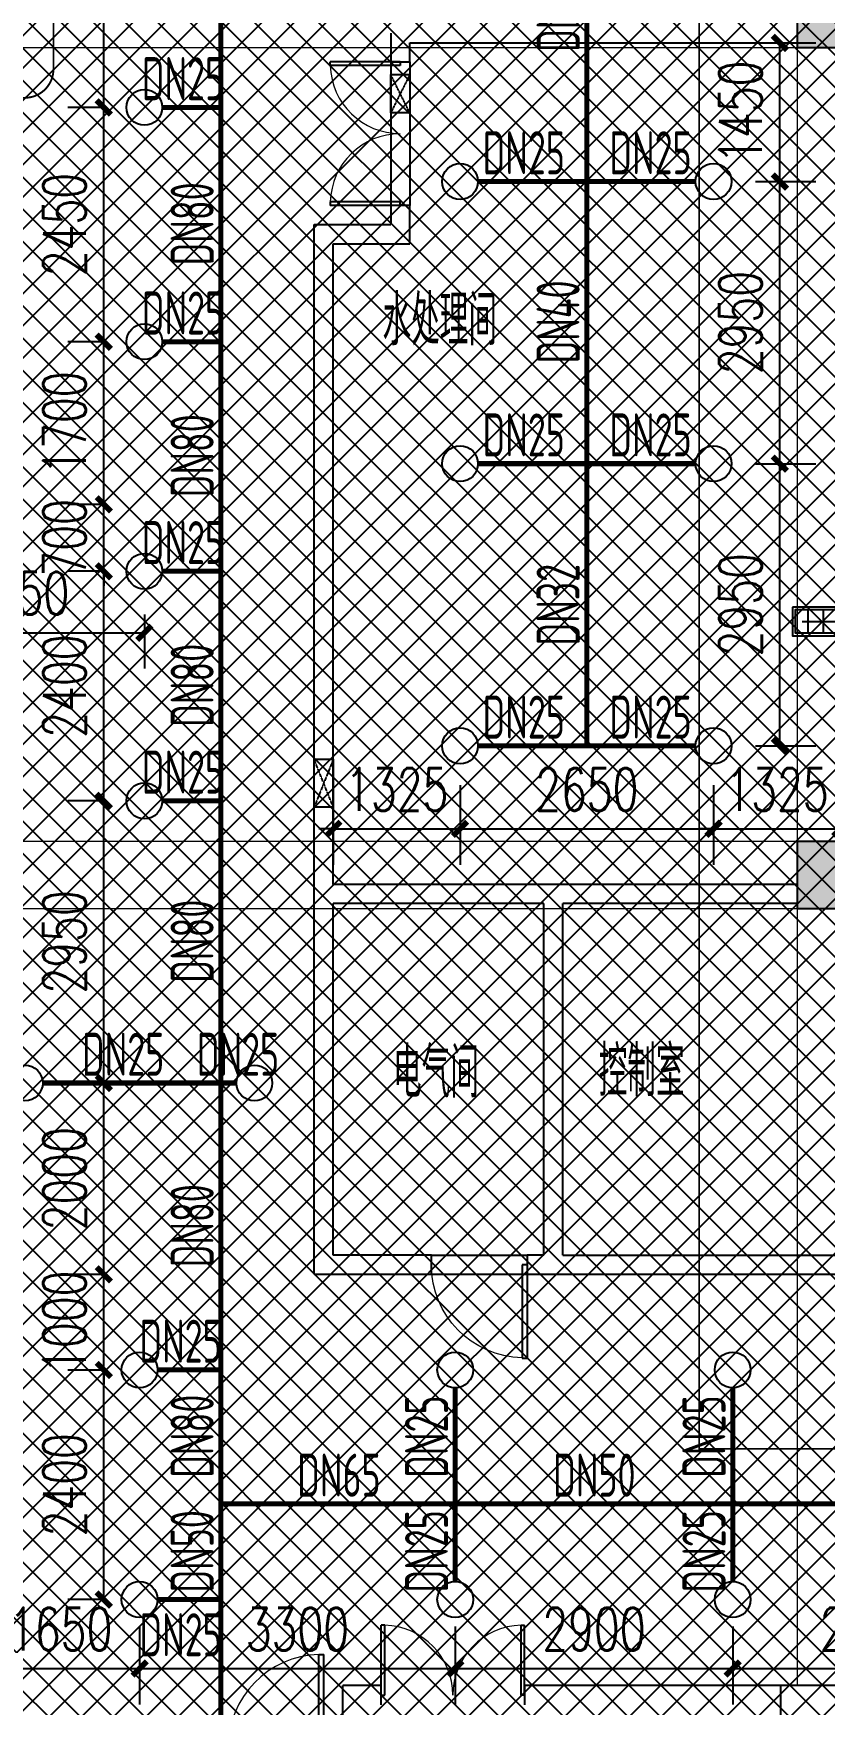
# Model space of a CAD drawing. Extents: x 6824721 to 16538177, y 2478193 to 6665639.
# Drawn here: x 8735930 to 8744200, y 2838028 to 2855500 of the extents above; entities that cross this region are included whole.
import ezdxf

# ---------------------------------------------------------------- set-up
doc = ezdxf.new("R2010")
doc.units = 0
doc.header["$LTSCALE"] = 10
doc.linetypes.add('CONTINOUS', pattern=[0])
doc.linetypes.add('DASH', pattern=[0.35, 0.25, -0.1])
for name, color, linetype in [('0-wo', 8, 'Continuous'), ('03小品', 2, 'Continuous'), ('DIM_SYMB', 3, 'Continuous'), ('PUB_HATCH', 8, 'Continuous'), ('S-梁-实线', 4, 'CONTINOUS'), ('W-EQUIP_喷头', 7, 'Continuous'), ('W-PIPE-喷淋中', 6, 'Continuous'), ('W-TEXT_喷淋', 7, 'Continuous'), ('W-TWT_DIM', 3, 'Continuous'), ('画水辅助', 6, 'Continuous')]:
    doc.layers.add(name, color=color, linetype=linetype)
doc.layers.add('钢梁', color=141, linetype='Continuous', lineweight=18)
doc.styles.add('8B2_02', font='tssdeng.shx', dxfattribs={"width": 0.7, "bigfont": 'TSSDCHN.shx'})
doc.styles.add('_TCH_DIM_T3', font='SIMPLEX', dxfattribs={"width": 0.705882, "bigfont": 'GBCBIG'})
doc.styles.add('_TWT_PIPEDN', font='TSSDENG', dxfattribs={"width": 0.8, "height": 3.5, "bigfont": 'TSSDCHN'})
doc.dimstyles.new('_TWT_ARCH&&150', dxfattribs={"dimtxt": 446.25, "dimasz": 150, "dimexe": 375, "dimexo": 450, "dimgap": 189.375, "dimtad": 1, "dimdec": 0, "dimzin": 0, "dimdsep": 46, "dimtxsty": '_TCH_DIM_T3', "dimblk": 'ARCHTICK', "dimcen": 0.09, "dimclrt": 7, "dimazin": 2, "dimtfac": 1, "dimtdec": 0, "dimtix": 1, "dimtmove": 2, "dimatfit": 3, "dimfxl": 0, "dimtolj": 1, "dimtzin": 0, "dimarcsym": 0})

# ---------------------------------------------------------------- blocks, each defined once
blk = doc.blocks.new('A$C405108C4')
at = {"color": 252, "linetype": 'DASH'}
for points in [[(31300, -89082), (31100, -89482)], [(31300, -89482), (31100, -89082)], [(30500, -96241), (30300, -96741)], [(30500, -96741), (30300, -96241)]]:
    blk.add_lwpolyline(points, dxfattribs=at)
at = {"layer": '画水辅助', "color": 4}
for points in [[(31100, -89082), (31300, -89082), (31300, -89482), (31100, -89482)], [(30300, -96241), (30500, -96241), (30500, -96741), (30300, -96741)]]:
    blk.add_lwpolyline(points, close=True, dxfattribs=at)
blk = doc.blocks.new('_FZH')
blk.add_lwpolyline([(-0.5, -0.5), (0.5, -0.5), (0.5, 0.5), (-0.5, 0.5)], close=True)
at = {"layer": 'PUB_HATCH'}
blk.add_solid([(-0.5, -0.5), (0.5, -0.5), (-0.5, 0.5), (0.5, 0.5)], dxfattribs=at)
blk = doc.blocks.new('$DorLib2D$00000002')
for p, q in [((-0.5, 0), (-0.5, 0.4875)), ((-0.475, 0.4875), (-0.5, 0.4875)), ((-0.475, 0), (-0.475, 0.4875)), ((0.475, 0), (0.475, 0.4875)), ((0.475, 0.4875), (0.5, 0.4875)), ((0.5, 0), (0.5, 0.4875)), ((-0.5, 0), (-0.475, 0)), ((0.5, 0), (0.475, 0))]:
    blk.add_line(p, q)
at = {"lineweight": 13}
for centre, start, end in [((-0.4875, 0), 0, 88.53072), ((0.4875, 0), 91.46928, 180)]:
    blk.add_arc(centre, 0.4875, start, end, dxfattribs=at)
blk = doc.blocks.new('$DorLib2D$00000001')
for p, q in [((0.45, 0.975), (0.5, 0.975)), ((0.45, 0), (0.45, 0.975)), ((0.5, 0), (0.5, 0.975)), ((0.5, 0), (0.45, 0))]:
    blk.add_line(p, q)
at = {"lineweight": 13}
blk.add_arc((0.475, 0), 0.975, 91.4693, 180, dxfattribs=at)
blk = doc.blocks.new('42pk')
at = {"layer": '03小品'}
h = blk.add_hatch(dxfattribs=at)
h.set_pattern_fill('ANSI31', color=8, scale=100, angle=585, style=0)
h.set_pattern_definition([(270, (500300, 1011735.02), (158.75, -2e-13), [])])
h.paths.add_polyline_path([(445422, 749245), (452060, 749245), (452060, 749005), (445422, 749005)])
at = {"layer": '03小品', "color": 8}
for points in [[(445391, 749275), (445391, 748975), (448291, 748975), (448291, 744000), (447891, 744000)], [(447891, 743700), (448591, 743700), (448591, 748975), (452091, 748975), (452091, 749275), (445391, 749275)], [(447891, 743730), (448561, 743730), (448561, 749005), (452061, 749005), (452061, 749245), (445421, 749245), (445421, 749005), (448321, 749005), (448321, 743970), (447891, 743970)]]:
    blk.add_lwpolyline(points, dxfattribs=at)
at = {"layer": 'DIM_SYMB', "color": 8}
blk.add_lwpolyline([(445493, 749123), (447396, 749123)], dxfattribs=at)
blk = doc.blocks.new('LIANGMOBAN')
at = {"layer": 'S-梁-实线', "lineweight": 18}
for p, q in [((1866216, 141378), (1874441, 141378)), ((1874441, 141378), (1874441, 133078)), ((1874441, 133078), (1866216, 133078)), ((1866216, 132378), (1874441, 132378)), ((1874441, 132378), (1874441, 124253))]:
    blk.add_line(p, q, dxfattribs=at)
blk = doc.blocks.new('_ArchTick')
at = {"color": 0, "linetype": 'ByBlock', "const_width": 0.4}
blk.add_lwpolyline([(-0.5, -0.5), (0.5, 0.5)], dxfattribs=at)
blk = doc.blocks.new('*D363')
at = {"layer": 'Defpoints', "color": 0, "transparency": 16777216}
for p in [(8734439, 2849876), (8737089, 2849876), (8737089, 2849234)]:
    blk.add_point(p, dxfattribs=at)
at = {"layer": 'W-TWT_DIM', "color": 0, "lineweight": -2, "transparency": 16777216}
for p, q in [((8734439, 2849426), (8734439, 2848859)), ((8737089, 2849426), (8737089, 2848859)), ((8734439, 2849234), (8737089, 2849234))]:
    blk.add_line(p, q, dxfattribs=at)
at = {"layer": 'W-TWT_DIM', "color": 0, "lineweight": -2, "transparency": 16777216, "xscale": 150, "yscale": 150, "zscale": 150, "rotation": 180}
blk.add_blockref('_ArchTick', (8734439, 2849234), dxfattribs=at)
at = {"layer": 'W-TWT_DIM', "color": 0, "lineweight": -2, "transparency": 16777216, "xscale": 150, "yscale": 150, "zscale": 150}
blk.add_blockref('_ArchTick', (8737089, 2849234), dxfattribs=at)
at = {"layer": 'W-TWT_DIM', "color": 7, "transparency": 16777216, "insert": (8735764, 2849646), "char_height": 446.2, "attachment_point": 5, "style": '_TCH_DIM_T3'}
blk.add_mtext('\\A1;2650', dxfattribs=at)
blk = doc.blocks.new('*D1697')
at = {"layer": 'Defpoints', "color": 0, "transparency": 16777216}
for p in [(8739064, 2848089), (8740389, 2848089), (8740389, 2847184)]:
    blk.add_point(p, dxfattribs=at)
at = {"layer": 'W-TWT_DIM', "color": 0, "lineweight": -2, "transparency": 16777216}
for p, q in [((8739064, 2847639), (8739064, 2846809)), ((8740389, 2847639), (8740389, 2846809)), ((8739064, 2847184), (8738914, 2847184)), ((8739064, 2847184), (8740389, 2847184)), ((8740389, 2847184), (8740539, 2847184))]:
    blk.add_line(p, q, dxfattribs=at)
at = {"layer": 'W-TWT_DIM', "color": 0, "lineweight": -2, "transparency": 16777216, "xscale": 150, "yscale": 150, "zscale": 150}
blk.add_blockref('_ArchTick', (8739064, 2847184), dxfattribs=at)
at = {"layer": 'W-TWT_DIM', "color": 0, "lineweight": -2, "transparency": 16777216, "xscale": 150, "yscale": 150, "zscale": 150, "rotation": 180}
blk.add_blockref('_ArchTick', (8740389, 2847184), dxfattribs=at)
at = {"layer": 'W-TWT_DIM', "color": 7, "transparency": 16777216, "insert": (8739727, 2847596), "char_height": 446.2, "attachment_point": 5, "style": '_TCH_DIM_T3'}
blk.add_mtext('\\A1;1325', dxfattribs=at)
blk = doc.blocks.new('*D1698')
at = {"layer": 'Defpoints', "color": 0, "transparency": 16777216}
for p in [(8740389, 2848089), (8743039, 2848089), (8743039, 2847184)]:
    blk.add_point(p, dxfattribs=at)
at = {"layer": 'W-TWT_DIM', "color": 0, "lineweight": -2, "transparency": 16777216}
for p, q in [((8740389, 2847639), (8740389, 2846809)), ((8743039, 2847639), (8743039, 2846809)), ((8740389, 2847184), (8743039, 2847184))]:
    blk.add_line(p, q, dxfattribs=at)
at = {"layer": 'W-TWT_DIM', "color": 0, "lineweight": -2, "transparency": 16777216, "xscale": 150, "yscale": 150, "zscale": 150, "rotation": 180}
blk.add_blockref('_ArchTick', (8740389, 2847184), dxfattribs=at)
at = {"layer": 'W-TWT_DIM', "color": 0, "lineweight": -2, "transparency": 16777216, "xscale": 150, "yscale": 150, "zscale": 150}
blk.add_blockref('_ArchTick', (8743039, 2847184), dxfattribs=at)
at = {"layer": 'W-TWT_DIM', "color": 7, "transparency": 16777216, "insert": (8741714, 2847596), "char_height": 446.2, "attachment_point": 5, "style": '_TCH_DIM_T3'}
blk.add_mtext('\\A1;2650', dxfattribs=at)
blk = doc.blocks.new('*D1699')
at = {"layer": 'Defpoints', "color": 0, "transparency": 16777216}
for p in [(8743039, 2848089), (8744364, 2848089), (8744364, 2847184)]:
    blk.add_point(p, dxfattribs=at)
at = {"layer": 'W-TWT_DIM', "color": 0, "lineweight": -2, "transparency": 16777216}
for p, q in [((8743039, 2847639), (8743039, 2846809)), ((8744364, 2847639), (8744364, 2846809)), ((8743039, 2847184), (8742889, 2847184)), ((8743039, 2847184), (8744364, 2847184)), ((8744364, 2847184), (8744514, 2847184))]:
    blk.add_line(p, q, dxfattribs=at)
at = {"layer": 'W-TWT_DIM', "color": 0, "lineweight": -2, "transparency": 16777216, "xscale": 150, "yscale": 150, "zscale": 150}
blk.add_blockref('_ArchTick', (8743039, 2847184), dxfattribs=at)
at = {"layer": 'W-TWT_DIM', "color": 0, "lineweight": -2, "transparency": 16777216, "xscale": 150, "yscale": 150, "zscale": 150, "rotation": 180}
blk.add_blockref('_ArchTick', (8744364, 2847184), dxfattribs=at)
at = {"layer": 'W-TWT_DIM', "color": 7, "transparency": 16777216, "insert": (8743702, 2847596), "char_height": 446.2, "attachment_point": 5, "style": '_TCH_DIM_T3'}
blk.add_mtext('\\A1;1325', dxfattribs=at)
blk = doc.blocks.new('*D1705')
at = {"layer": 'Defpoints', "color": 0, "transparency": 16777216}
for p in [(8735389, 2839295), (8737039, 2839295), (8737039, 2838405)]:
    blk.add_point(p, dxfattribs=at)
at = {"layer": 'W-TWT_DIM', "color": 0, "lineweight": -2, "transparency": 16777216}
for p, q in [((8735389, 2838845), (8735389, 2838030)), ((8737039, 2838845), (8737039, 2838030)), ((8735389, 2838405), (8737039, 2838405))]:
    blk.add_line(p, q, dxfattribs=at)
at = {"layer": 'W-TWT_DIM', "color": 0, "lineweight": -2, "transparency": 16777216, "xscale": 150, "yscale": 150, "zscale": 150, "rotation": 180}
blk.add_blockref('_ArchTick', (8735389, 2838405), dxfattribs=at)
at = {"layer": 'W-TWT_DIM', "color": 0, "lineweight": -2, "transparency": 16777216, "xscale": 150, "yscale": 150, "zscale": 150}
blk.add_blockref('_ArchTick', (8737039, 2838405), dxfattribs=at)
at = {"layer": 'W-TWT_DIM', "color": 7, "transparency": 16777216, "insert": (8736214, 2838817), "char_height": 446.2, "attachment_point": 5, "style": '_TCH_DIM_T3'}
blk.add_mtext('\\A1;1650', dxfattribs=at)
blk = doc.blocks.new('*D1706')
at = {"layer": 'Defpoints', "color": 0, "transparency": 16777216}
for p in [(8737039, 2839295), (8740339, 2839295), (8740339, 2838405)]:
    blk.add_point(p, dxfattribs=at)
at = {"layer": 'W-TWT_DIM', "color": 0, "lineweight": -2, "transparency": 16777216}
for p, q in [((8737039, 2838845), (8737039, 2838030)), ((8740339, 2838845), (8740339, 2838030)), ((8737039, 2838405), (8740339, 2838405))]:
    blk.add_line(p, q, dxfattribs=at)
at = {"layer": 'W-TWT_DIM', "color": 0, "lineweight": -2, "transparency": 16777216, "xscale": 150, "yscale": 150, "zscale": 150, "rotation": 180}
blk.add_blockref('_ArchTick', (8737039, 2838405), dxfattribs=at)
at = {"layer": 'W-TWT_DIM', "color": 0, "lineweight": -2, "transparency": 16777216, "xscale": 150, "yscale": 150, "zscale": 150}
blk.add_blockref('_ArchTick', (8740339, 2838405), dxfattribs=at)
at = {"layer": 'W-TWT_DIM', "color": 7, "transparency": 16777216, "insert": (8738689, 2838817), "char_height": 446.2, "attachment_point": 5, "style": '_TCH_DIM_T3'}
blk.add_mtext('\\A1;3300', dxfattribs=at)
blk = doc.blocks.new('*D1707')
at = {"layer": 'Defpoints', "color": 0, "transparency": 16777216}
for p in [(8740339, 2839295), (8743239, 2839295), (8743239, 2838405)]:
    blk.add_point(p, dxfattribs=at)
at = {"layer": 'W-TWT_DIM', "color": 0, "lineweight": -2, "transparency": 16777216}
for p, q in [((8740339, 2838845), (8740339, 2838030)), ((8743239, 2838845), (8743239, 2838030)), ((8740339, 2838405), (8743239, 2838405))]:
    blk.add_line(p, q, dxfattribs=at)
at = {"layer": 'W-TWT_DIM', "color": 0, "lineweight": -2, "transparency": 16777216, "xscale": 150, "yscale": 150, "zscale": 150, "rotation": 180}
blk.add_blockref('_ArchTick', (8740339, 2838405), dxfattribs=at)
at = {"layer": 'W-TWT_DIM', "color": 0, "lineweight": -2, "transparency": 16777216, "xscale": 150, "yscale": 150, "zscale": 150}
blk.add_blockref('_ArchTick', (8743239, 2838405), dxfattribs=at)
at = {"layer": 'W-TWT_DIM', "color": 7, "transparency": 16777216, "insert": (8741789, 2838817), "char_height": 446.2, "attachment_point": 5, "style": '_TCH_DIM_T3'}
blk.add_mtext('\\A1;2900', dxfattribs=at)
blk = doc.blocks.new('*D1708')
at = {"layer": 'Defpoints', "color": 0, "transparency": 16777216}
for p in [(8743239, 2839295), (8746139, 2839295), (8746139, 2838405)]:
    blk.add_point(p, dxfattribs=at)
at = {"layer": 'W-TWT_DIM', "color": 0, "lineweight": -2, "transparency": 16777216}
for p, q in [((8743239, 2838845), (8743239, 2838030)), ((8746139, 2838845), (8746139, 2838030)), ((8743239, 2838405), (8746139, 2838405))]:
    blk.add_line(p, q, dxfattribs=at)
at = {"layer": 'W-TWT_DIM', "color": 0, "lineweight": -2, "transparency": 16777216, "xscale": 150, "yscale": 150, "zscale": 150, "rotation": 180}
blk.add_blockref('_ArchTick', (8743239, 2838405), dxfattribs=at)
at = {"layer": 'W-TWT_DIM', "color": 0, "lineweight": -2, "transparency": 16777216, "xscale": 150, "yscale": 150, "zscale": 150}
blk.add_blockref('_ArchTick', (8746139, 2838405), dxfattribs=at)
at = {"layer": 'W-TWT_DIM', "color": 7, "transparency": 16777216, "insert": (8744689, 2838817), "char_height": 446.2, "attachment_point": 5, "style": '_TCH_DIM_T3'}
blk.add_mtext('\\A1;2900', dxfattribs=at)
blk = doc.blocks.new('*D1718')
at = {"layer": 'Defpoints', "color": 0, "transparency": 16777216}
for p in [(8743029, 2855401), (8743732, 2855401), (8743029, 2853951)]:
    blk.add_point(p, dxfattribs=at)
at = {"layer": 'W-TWT_DIM', "color": 0, "lineweight": -2, "transparency": 16777216}
for p, q in [((8743479, 2855401), (8744107, 2855401)), ((8743732, 2853951), (8743732, 2855401)), ((8743479, 2853951), (8744107, 2853951))]:
    blk.add_line(p, q, dxfattribs=at)
at = {"layer": 'W-TWT_DIM', "color": 0, "lineweight": -2, "transparency": 16777216, "xscale": 150, "yscale": 150, "zscale": 150}
for p, rotation in [((8743732, 2855401), 90), ((8743732, 2853951), 270)]:
    blk.add_blockref('_ArchTick', p, dxfattribs=dict(at, rotation=rotation))
at = {"layer": 'W-TWT_DIM', "color": 7, "transparency": 16777216, "insert": (8743320, 2854676), "char_height": 446.2, "attachment_point": 5, "rotation": 90, "style": '_TCH_DIM_T3'}
blk.add_mtext('\\A1;1450', dxfattribs=at)
blk = doc.blocks.new('*D1719')
at = {"layer": 'Defpoints', "color": 0, "transparency": 16777216}
for p in [(8743029, 2853951), (8743732, 2853951), (8743029, 2851001)]:
    blk.add_point(p, dxfattribs=at)
at = {"layer": 'W-TWT_DIM', "color": 0, "lineweight": -2, "transparency": 16777216}
for p, q in [((8743479, 2853951), (8744107, 2853951)), ((8743732, 2851001), (8743732, 2853951)), ((8743479, 2851001), (8744107, 2851001))]:
    blk.add_line(p, q, dxfattribs=at)
at = {"layer": 'W-TWT_DIM', "color": 0, "lineweight": -2, "transparency": 16777216, "xscale": 150, "yscale": 150, "zscale": 150}
for p, rotation in [((8743732, 2853951), 90), ((8743732, 2851001), 270)]:
    blk.add_blockref('_ArchTick', p, dxfattribs=dict(at, rotation=rotation))
at = {"layer": 'W-TWT_DIM', "color": 7, "transparency": 16777216, "insert": (8743320, 2852476), "char_height": 446.2, "attachment_point": 5, "rotation": 90, "style": '_TCH_DIM_T3'}
blk.add_mtext('\\A1;2950', dxfattribs=at)
blk = doc.blocks.new('*D1720')
at = {"layer": 'Defpoints', "color": 0, "transparency": 16777216}
for p in [(8743029, 2851001), (8743732, 2851001), (8743029, 2848051)]:
    blk.add_point(p, dxfattribs=at)
at = {"layer": 'W-TWT_DIM', "color": 0, "lineweight": -2, "transparency": 16777216}
for p, q in [((8743479, 2851001), (8744107, 2851001)), ((8743732, 2848051), (8743732, 2851001)), ((8743479, 2848051), (8744107, 2848051))]:
    blk.add_line(p, q, dxfattribs=at)
at = {"layer": 'W-TWT_DIM', "color": 0, "lineweight": -2, "transparency": 16777216, "xscale": 150, "yscale": 150, "zscale": 150}
for p, rotation in [((8743732, 2851001), 90), ((8743732, 2848051), 270)]:
    blk.add_blockref('_ArchTick', p, dxfattribs=dict(at, rotation=rotation))
at = {"layer": 'W-TWT_DIM', "color": 7, "transparency": 16777216, "insert": (8743320, 2849526), "char_height": 446.2, "attachment_point": 5, "rotation": 90, "style": '_TCH_DIM_T3'}
blk.add_mtext('\\A1;2950', dxfattribs=at)
blk = doc.blocks.new('*D1725')
at = {"layer": 'Defpoints', "color": 0, "transparency": 16777216}
for p in [(8736665, 2857926), (8737139, 2857926), (8737139, 2854726)]:
    blk.add_point(p, dxfattribs=at)
at = {"layer": 'W-TWT_DIM', "color": 0, "lineweight": -2, "transparency": 16777216}
for p, q in [((8736689, 2857926), (8736290, 2857926)), ((8736665, 2854726), (8736665, 2857926)), ((8736689, 2854726), (8736290, 2854726))]:
    blk.add_line(p, q, dxfattribs=at)
at = {"layer": 'W-TWT_DIM', "color": 0, "lineweight": -2, "transparency": 16777216, "xscale": 150, "yscale": 150, "zscale": 150}
for p, rotation in [((8736665, 2857926), 90), ((8736665, 2854726), 270)]:
    blk.add_blockref('_ArchTick', p, dxfattribs=dict(at, rotation=rotation))
at = {"layer": 'W-TWT_DIM', "color": 7, "transparency": 16777216, "insert": (8736253, 2856326), "char_height": 446.2, "attachment_point": 5, "rotation": 90, "style": '_TCH_DIM_T3'}
blk.add_mtext('\\A1;3200', dxfattribs=at)
blk = doc.blocks.new('*D1726')
at = {"layer": 'Defpoints', "color": 0, "transparency": 16777216}
for p in [(8736665, 2854726), (8737139, 2854726), (8737139, 2852276)]:
    blk.add_point(p, dxfattribs=at)
at = {"layer": 'W-TWT_DIM', "color": 0, "lineweight": -2, "transparency": 16777216}
for p, q in [((8736689, 2854726), (8736290, 2854726)), ((8736665, 2852276), (8736665, 2854726)), ((8736689, 2852276), (8736290, 2852276))]:
    blk.add_line(p, q, dxfattribs=at)
at = {"layer": 'W-TWT_DIM', "color": 0, "lineweight": -2, "transparency": 16777216, "xscale": 150, "yscale": 150, "zscale": 150}
for p, rotation in [((8736665, 2854726), 90), ((8736665, 2852276), 270)]:
    blk.add_blockref('_ArchTick', p, dxfattribs=dict(at, rotation=rotation))
at = {"layer": 'W-TWT_DIM', "color": 7, "transparency": 16777216, "insert": (8736253, 2853501), "char_height": 446.2, "attachment_point": 5, "rotation": 90, "style": '_TCH_DIM_T3'}
blk.add_mtext('\\A1;2450', dxfattribs=at)
blk = doc.blocks.new('*D1727')
at = {"layer": 'Defpoints', "color": 0, "transparency": 16777216}
for p in [(8736665, 2852276), (8737139, 2852276), (8737139, 2850576)]:
    blk.add_point(p, dxfattribs=at)
at = {"layer": 'W-TWT_DIM', "color": 0, "lineweight": -2, "transparency": 16777216}
for p, q in [((8736689, 2852276), (8736290, 2852276)), ((8736665, 2850576), (8736665, 2852276)), ((8736689, 2850576), (8736290, 2850576))]:
    blk.add_line(p, q, dxfattribs=at)
at = {"layer": 'W-TWT_DIM', "color": 0, "lineweight": -2, "transparency": 16777216, "xscale": 150, "yscale": 150, "zscale": 150}
for p, rotation in [((8736665, 2852276), 90), ((8736665, 2850576), 270)]:
    blk.add_blockref('_ArchTick', p, dxfattribs=dict(at, rotation=rotation))
at = {"layer": 'W-TWT_DIM', "color": 7, "transparency": 16777216, "insert": (8736253, 2851426), "char_height": 446.2, "attachment_point": 5, "rotation": 90, "style": '_TCH_DIM_T3'}
blk.add_mtext('\\A1;1700', dxfattribs=at)
blk = doc.blocks.new('*D1728')
at = {"layer": 'Defpoints', "color": 0, "transparency": 16777216}
for p in [(8736665, 2850576), (8737139, 2850576), (8737139, 2849876)]:
    blk.add_point(p, dxfattribs=at)
at = {"layer": 'W-TWT_DIM', "color": 0, "lineweight": -2, "transparency": 16777216}
for p, q in [((8736665, 2850576), (8736665, 2850726)), ((8736689, 2850576), (8736290, 2850576)), ((8736665, 2849876), (8736665, 2850576)), ((8736689, 2849876), (8736290, 2849876)), ((8736665, 2849876), (8736665, 2849726))]:
    blk.add_line(p, q, dxfattribs=at)
at = {"layer": 'W-TWT_DIM', "color": 0, "lineweight": -2, "transparency": 16777216, "xscale": 150, "yscale": 150, "zscale": 150}
for p, rotation in [((8736665, 2850576), 270), ((8736665, 2849876), 90)]:
    blk.add_blockref('_ArchTick', p, dxfattribs=dict(at, rotation=rotation))
at = {"layer": 'W-TWT_DIM', "color": 7, "transparency": 16777216, "insert": (8736253, 2850226), "char_height": 446.2, "attachment_point": 5, "rotation": 90, "style": '_TCH_DIM_T3'}
blk.add_mtext('\\A1;700', dxfattribs=at)
blk = doc.blocks.new('*D1729')
at = {"layer": 'Defpoints', "color": 0, "transparency": 16777216}
for p in [(8736665, 2849876), (8737139, 2849876), (8737139, 2847476)]:
    blk.add_point(p, dxfattribs=at)
at = {"layer": 'W-TWT_DIM', "color": 0, "lineweight": -2, "transparency": 16777216}
for p, q in [((8736689, 2849876), (8736290, 2849876)), ((8736665, 2847476), (8736665, 2849876)), ((8736689, 2847476), (8736290, 2847476))]:
    blk.add_line(p, q, dxfattribs=at)
at = {"layer": 'W-TWT_DIM', "color": 0, "lineweight": -2, "transparency": 16777216, "xscale": 150, "yscale": 150, "zscale": 150}
for p, rotation in [((8736665, 2849876), 90), ((8736665, 2847476), 270)]:
    blk.add_blockref('_ArchTick', p, dxfattribs=dict(at, rotation=rotation))
at = {"layer": 'W-TWT_DIM', "color": 7, "transparency": 16777216, "insert": (8736253, 2848676), "char_height": 446.2, "attachment_point": 5, "rotation": 90, "style": '_TCH_DIM_T3'}
blk.add_mtext('\\A1;2400', dxfattribs=at)
blk = doc.blocks.new('*D1730')
at = {"layer": 'Defpoints', "color": 0, "transparency": 16777216}
for p in [(8736665, 2847476), (8737139, 2847476), (8737139, 2844526)]:
    blk.add_point(p, dxfattribs=at)
at = {"layer": 'W-TWT_DIM', "color": 0, "lineweight": -2, "transparency": 16777216}
for p, q in [((8736689, 2847476), (8736290, 2847476)), ((8736665, 2844526), (8736665, 2847476)), ((8736689, 2844526), (8736290, 2844526))]:
    blk.add_line(p, q, dxfattribs=at)
at = {"layer": 'W-TWT_DIM', "color": 0, "lineweight": -2, "transparency": 16777216, "xscale": 150, "yscale": 150, "zscale": 150}
for p, rotation in [((8736665, 2847476), 90), ((8736665, 2844526), 270)]:
    blk.add_blockref('_ArchTick', p, dxfattribs=dict(at, rotation=rotation))
at = {"layer": 'W-TWT_DIM', "color": 7, "transparency": 16777216, "insert": (8736253, 2846001), "char_height": 446.2, "attachment_point": 5, "rotation": 90, "style": '_TCH_DIM_T3'}
blk.add_mtext('\\A1;2950', dxfattribs=at)
blk = doc.blocks.new('*D1731')
at = {"layer": 'Defpoints', "color": 0, "transparency": 16777216}
for p in [(8736665, 2844526), (8737139, 2844526), (8737139, 2842526)]:
    blk.add_point(p, dxfattribs=at)
at = {"layer": 'W-TWT_DIM', "color": 0, "lineweight": -2, "transparency": 16777216}
for p, q in [((8736689, 2844526), (8736290, 2844526)), ((8736665, 2842526), (8736665, 2844526)), ((8736689, 2842526), (8736290, 2842526))]:
    blk.add_line(p, q, dxfattribs=at)
at = {"layer": 'W-TWT_DIM', "color": 0, "lineweight": -2, "transparency": 16777216, "xscale": 150, "yscale": 150, "zscale": 150}
for p, rotation in [((8736665, 2844526), 90), ((8736665, 2842526), 270)]:
    blk.add_blockref('_ArchTick', p, dxfattribs=dict(at, rotation=rotation))
at = {"layer": 'W-TWT_DIM', "color": 7, "transparency": 16777216, "insert": (8736253, 2843526), "char_height": 446.2, "attachment_point": 5, "rotation": 90, "style": '_TCH_DIM_T3'}
blk.add_mtext('\\A1;2000', dxfattribs=at)
blk = doc.blocks.new('*D1732')
at = {"layer": 'Defpoints', "color": 0, "transparency": 16777216}
for p in [(8736665, 2842526), (8737139, 2842526), (8737139, 2841526)]:
    blk.add_point(p, dxfattribs=at)
at = {"layer": 'W-TWT_DIM', "color": 0, "lineweight": -2, "transparency": 16777216}
for p, q in [((8736665, 2842526), (8736665, 2842676)), ((8736689, 2842526), (8736290, 2842526)), ((8736665, 2841526), (8736665, 2842526)), ((8736689, 2841526), (8736290, 2841526)), ((8736665, 2841526), (8736665, 2841376))]:
    blk.add_line(p, q, dxfattribs=at)
at = {"layer": 'W-TWT_DIM', "color": 0, "lineweight": -2, "transparency": 16777216, "xscale": 150, "yscale": 150, "zscale": 150}
for p, rotation in [((8736665, 2842526), 270), ((8736665, 2841526), 90)]:
    blk.add_blockref('_ArchTick', p, dxfattribs=dict(at, rotation=rotation))
at = {"layer": 'W-TWT_DIM', "color": 7, "transparency": 16777216, "insert": (8736253, 2842026), "char_height": 446.2, "attachment_point": 5, "rotation": 90, "style": '_TCH_DIM_T3'}
blk.add_mtext('\\A1;1000', dxfattribs=at)
blk = doc.blocks.new('*D1733')
at = {"layer": 'Defpoints', "color": 0, "transparency": 16777216}
for p in [(8736665, 2841526), (8737139, 2841526), (8737139, 2839126)]:
    blk.add_point(p, dxfattribs=at)
at = {"layer": 'W-TWT_DIM', "color": 0, "lineweight": -2, "transparency": 16777216}
for p, q in [((8736689, 2841526), (8736290, 2841526)), ((8736665, 2839126), (8736665, 2841526)), ((8736689, 2839126), (8736290, 2839126))]:
    blk.add_line(p, q, dxfattribs=at)
at = {"layer": 'W-TWT_DIM', "color": 0, "lineweight": -2, "transparency": 16777216, "xscale": 150, "yscale": 150, "zscale": 150}
for p, rotation in [((8736665, 2841526), 90), ((8736665, 2839126), 270)]:
    blk.add_blockref('_ArchTick', p, dxfattribs=dict(at, rotation=rotation))
at = {"layer": 'W-TWT_DIM', "color": 7, "transparency": 16777216, "insert": (8736253, 2840326), "char_height": 446.2, "attachment_point": 5, "rotation": 90, "style": '_TCH_DIM_T3'}
blk.add_mtext('\\A1;2400', dxfattribs=at)
blk = doc.blocks.new('$TwtSys$00000125')
blk.add_circle((0, 0, 0), 1)

msp = doc.modelspace()

# ---------------------------------------------------------------- hatches: boundary and pattern name
h = msp.add_hatch()
h.set_pattern_fill('ANSI37', color=8, scale=150)
h.set_pattern_definition([(45, (8303016.86, 2710265.2), (-168.3798, 168.3798), []), (135, (8303016.86, 2710265.2), (-168.3798, -168.3798), [])])
h.paths.add_polyline_path([(8824414.1, 2949451.5), (8824414.1, 2935151.5), (8842714.1, 2935151.5), (8842714.1, 2879526.5), (8827964.1, 2879526.5), (8827964.1, 2881476.5), (8830839.1, 2881476.5), (8830939.1, 2886876.5), (8804334.6, 2886876.5), (8804142.3, 2820149.7), (8833564.1, 2820152.3), (8833564.1, 2817714.5), (8841204.8, 2810768), (8839163.9, 2808501.4), (8843102.6, 2804955), (8820829.2, 2780217.9), (8820829.2, 2770055.4), (8785124.6, 2730401.5), (8708264.1, 2730401.5), (8708264.1, 2736351.5), (8695014.1, 2750701.5), (8695014.1, 2775001.5), (8703014.1, 2775002.8), (8703014.1, 2949451.5), (8712039.3, 2949451.5)])

# ---------------------------------------------------------------- linework, layer by layer
at = {"layer": '0-wo', "color": 8}
for p, q in [((8739664.1, 2855501.5), (8739664.1, 2855201.5)), ((8739864.1, 2855401.5), (8743914.1, 2855401.5)), ((8739864.1, 2855201.5), (8739864.1, 2855401.5)), ((8739664.1, 2855201.5), (8739664.1, 2853701.5)), ((8739664.1, 2855201.5), (8739864.1, 2855201.5)), ((8739864.1, 2855201.5), (8739864.1, 2853701.5)), ((8739864.1, 2853701.5), (8739664.1, 2853701.5)), ((8739664.1, 2853701.5), (8739664.1, 2853501.5)), ((8739864.1, 2853301.5), (8739864.1, 2853701.5)), ((8738864.1, 2853501.5), (8739664.1, 2853501.5)), ((8738864.1, 2846501.5), (8738864.1, 2853501.5)), ((8739064.1, 2853301.5), (8739864.1, 2853301.5)), ((8739064.1, 2846601.5), (8739064.1, 2853301.5)), ((8738864.1, 2842526.5), (8738864.1, 2846501.5)), ((8741364.1, 2846601.5), (8739064.1, 2846601.5)), ((8743914.1, 2846601.5), (8741364.1, 2846601.5)), ((8739064.1, 2842726.5), (8739064.1, 2846401.5)), ((8741264.1, 2846401.5), (8739064.1, 2846401.5)), ((8741264.1, 2842726.5), (8741264.1, 2846401.5)), ((8743914.1, 2846401.5), (8741464.1, 2846401.5)), ((8741464.1, 2842726.5), (8741464.1, 2846401.5)), ((8740089.1, 2842726.5), (8739064.1, 2842726.5)), ((8740089.1, 2842726.5), (8741089.1, 2842726.5)), ((8740089.1, 2842526.5), (8740089.1, 2842726.5)), ((8741264.1, 2842726.5), (8741089.1, 2842726.5)), ((8741089.1, 2842726.5), (8741089.1, 2842526.5)), ((8741464.1, 2842726.5), (8744364.1, 2842726.5)), ((8738864.1, 2842526.5), (8740089.1, 2842526.5)), ((8740089.1, 2842526.5), (8741089.1, 2842526.5)), ((8741089.1, 2842526.5), (8741364.1, 2842526.5)), ((8741364.1, 2842526.5), (8744464.1, 2842526.5)), ((8739564.1, 2838226.5), (8739164.1, 2838226.5)), ((8739164.1, 2837676.5), (8739164.1, 2838226.5)), ((8739564.1, 2838026.5), (8739564.1, 2838226.5)), ((8743739.1, 2838226.5), (8741064.1, 2838226.5)), ((8741064.1, 2838226.5), (8741064.1, 2838026.5)), ((8744789.1, 2838226.5), (8743739.1, 2838226.5)), ((8743739.1, 2838226.5), (8743739.1, 2837176.5))]:
    msp.add_line(p, q, dxfattribs=at)
at = {"layer": '0-wo', "color": 8, "linetype": 'DASH', "const_width": 20}
msp.add_lwpolyline([(8730639.1, 2865626.5), (8735839.1, 2865626.5, -0.4142136), (8736139.1, 2865326.5), (8736139.1, 2855126.5, -0.4142136), (8735839.1, 2854826.5), (8730639.1, 2854826.5, -0.4142136), (8730339.1, 2855126.5), (8730339.1, 2865326.5, -0.4142136)], format="xyb", close=True, dxfattribs=at)
msp.add_lwpolyline([(8742889.1, 2861701.5), (8757889.1, 2861701.5), (8757889.1, 2840701.5), (8742889.1, 2840701.5)], close=True, dxfattribs=at)
at = {"layer": 'W-PIPE-喷淋中', "ltscale": 1.5, "const_width": 52.5}
for points in [[(8737889.1, 2857926.5), (8737889.1, 2854726.5)], [(8741714.1, 2853951.5), (8741714.1, 2856301.5)], [(8737276.6, 2854726.5), (8737889.1, 2854726.5)], [(8737889.1, 2852276.5), (8737889.1, 2854726.5)], [(8740576.6, 2853951.5), (8741714.1, 2853951.5)], [(8741714.1, 2851001.5), (8741714.1, 2853951.5)], [(8741714.1, 2853951.5), (8742851.6, 2853951.5)], [(8737889.1, 2852276.5), (8737276.6, 2852276.5)], [(8737889.1, 2849876.5), (8737889.1, 2852276.5)], [(8740576.6, 2851001.5), (8741714.1, 2851001.5)], [(8741714.1, 2848051.5), (8741714.1, 2851001.5)], [(8741714.1, 2851001.5), (8742851.6, 2851001.5)], [(8737889.1, 2849876.5), (8737276.6, 2849876.5)], [(8737889.1, 2847476.5), (8737889.1, 2849876.5)], [(8740576.6, 2848051.5), (8741714.1, 2848051.5)], [(8741714.1, 2848051.5), (8742851.6, 2848051.5)], [(8737889.1, 2847476.5), (8737276.6, 2847476.5)], [(8737889.1, 2844526.5), (8737889.1, 2847476.5)], [(8737889.1, 2844526.5), (8736026.6, 2844526.5)], [(8738051.6, 2844526.5), (8737889.1, 2844526.5)], [(8737889.1, 2841526.5), (8737889.1, 2844526.5)], [(8737889.1, 2841526.5), (8737226.6, 2841526.5)], [(8737889.1, 2840126.5), (8737889.1, 2841526.5)], [(8740339.1, 2841339), (8740339.1, 2840126.5)], [(8743239.1, 2841339), (8743239.1, 2840126.5)], [(8740339.1, 2840126.5), (8737889.1, 2840126.5)], [(8737889.1, 2839126.5), (8737889.1, 2840126.5)], [(8743239.1, 2840126.5), (8740339.1, 2840126.5)], [(8740339.1, 2840126.5), (8740339.1, 2839314)], [(8746139.1, 2840126.5), (8743239.1, 2840126.5)], [(8743239.1, 2840126.5), (8743239.1, 2839314)], [(8737889.1, 2839126.5), (8737226.6, 2839126.5)], [(8737889.1, 2835876.5), (8737889.1, 2839126.5)]]:
    msp.add_lwpolyline(points, dxfattribs=at)

# ---------------------------------------------------------------- block references
at = {"layer": '0-wo'}
msp.add_blockref('42pk', (8298472.7, 2100226.9), dxfattribs=at)
at = {"layer": '0-wo', "color": 8}
msp.add_blockref('A$C405108C4', (8708564.1, 2944151.5), dxfattribs=at)
for name, p, xscale, yscale, zscale, rotation in [('_FZH', (8744264.1, 2855701.5), 700, 700, 700, 90), ('$DorLib2D$00000002', (8739764.1, 2854451.5), -1500, -1500, 200, 270), ('_FZH', (8744239.1, 2846701.5), 700, 650.0000359225087, 650.0000359225087, 90)]:
    msp.add_blockref(name, p, dxfattribs=dict(at, xscale=xscale, yscale=yscale, zscale=zscale, rotation=rotation))
for name, p, xscale, yscale, zscale in [('$DorLib2D$00000001', (8740589.1, 2842626.5), 1000, -1000, 1000), ('$DorLib2D$00000002', (8740314.1, 2838126.5), 1500, 1500, 200), ('$DorLib2D$00000001', (8738464.1, 2837576.5), 1000, 1000, 1000)]:
    msp.add_blockref(name, p, dxfattribs=dict(at, xscale=xscale, yscale=yscale, zscale=zscale))
at = {"layer": 'W-EQUIP_喷头', "xscale": 187.5, "yscale": 187.5, "zscale": 187.5}
for p in [(8737089.1, 2854726.5), (8740389.1, 2853951.5), (8743039.1, 2853951.5), (8737089.1, 2852276.5), (8740389.1, 2851001.5), (8743039.1, 2851001.5), (8737089.1, 2849876.5), (8740389.1, 2848051.5), (8743039.1, 2848051.5), (8737089.1, 2847476.5), (8735839.1, 2844526.5), (8738239.1, 2844526.5), (8737039.1, 2841526.5), (8740339.1, 2841526.5), (8743239.1, 2841526.5), (8737039.1, 2839126.5), (8740339.1, 2839126.5), (8743239.1, 2839126.5)]:
    msp.add_blockref('$TwtSys$00000125', p, dxfattribs=at)
at = {"layer": '钢梁', "color": 6}
msp.add_blockref('LIANGMOBAN', (6869472.7, 2713973), dxfattribs=at)

# ---------------------------------------------------------------- texts
at = {"layer": '0-wo', "color": 6, "style": '8B2_02', "width": 0.6}
for s, p in [('水处理间', (8739578.3, 2852240.2)), ('电气间', (8739688.3, 2844374.5)), ('控制室', (8741837.8, 2844387.4))]:
    msp.add_text(s, height=525, dxfattribs=at).set_placement(p)
at = {"layer": 'W-TEXT_喷淋', "style": '_TWT_PIPEDN', "width": 0.64}
for s, rotation, p in [('DN50', 90, (8741639.1, 2855306.8)), ('DN80', 90, (8737814.1, 2853075)), ('DN40', 90, (8741639.1, 2852050)), ('DN80', 90, (8737814.1, 2850650)), ('DN32', 90, (8741639.1, 2849100)), ('DN80', 90, (8737814.1, 2848250)), ('DN80', 90, (8737814.1, 2845575)), ('DN80', 90, (8737814.1, 2842600)), ('DN80', 90, (8737814.1, 2840400)), ('DN25', 90, (8740264.1, 2840400)), ('DN25', 90, (8743164.1, 2840400)), ('DN65', 0.00005, (8738687.6, 2840201.5)), ('DN50', 90, (8737814.1, 2839200)), ('DN25', 90, (8740264.1, 2839200)), ('DN25', 90, (8743164.1, 2839200))]:
    msp.add_text(s, height=450, rotation=rotation, dxfattribs=at).set_placement(p)
for s, p in [('DN25', (8737062.6, 2854801.5)), ('DN25', (8740625.1, 2854026.5)), ('DN25', (8741950.1, 2854026.5)), ('DN25', (8737062.6, 2852351.5)), ('DN25', (8740625.1, 2851076.5)), ('DN25', (8741950.1, 2851076.5)), ('DN25', (8737062.6, 2849951.5)), ('DN25', (8740625.1, 2848126.5)), ('DN25', (8741950.1, 2848126.5)), ('DN25', (8737062.6, 2847551.5)), ('DN25', (8736437.6, 2844601.5)), ('DN25', (8737637.6, 2844601.5)), ('DN25', (8737037.6, 2841601.5)), ('DN50', (8741362.6, 2840201.5)), ('DN25', (8737037.6, 2838532.8))]:
    msp.add_text(s, height=450, dxfattribs=at).set_placement(p)

# ---------------------------------------------------------------- dimensions: what is measured, and where the dimension line sits
at = {"layer": 'W-TWT_DIM'}
for p1, p2, distance, picture, middle in [((8737139, 2854726.5), (8737139, 2857926.5), 473.6, '*D1725', (8736252.9, 2856326.5)), ((8743029.2, 2853951.5), (8743029.2, 2855401.5), -703.1, '*D1718', (8743319.7, 2854676.5)), ((8737139, 2852276.5), (8737139, 2854726.5), 473.6, '*D1726', (8736252.9, 2853501.5)), ((8743029.2, 2851001.5), (8743029.2, 2853951.5), -703.1, '*D1719', (8743319.7, 2852476.5)), ((8737139, 2850576.5), (8737139, 2852276.5), 473.6, '*D1727', (8736252.9, 2851426.5)), ((8743029.2, 2848051.5), (8743029.2, 2851001.5), -703.1, '*D1720', (8743319.7, 2849526.5)), ((8737139, 2849876.5), (8737139, 2850576.5), 473.6, '*D1728', (8736252.9, 2850226.5)), ((8737139, 2847476.5), (8737139, 2849876.5), 473.6, '*D1729', (8736252.9, 2848676.5)), ((8734439.1, 2849876.5), (8737089.1, 2849876.5), -642.6, '*D363', (8735764.1, 2849646.4)), ((8739064.1, 2848089.1), (8740389.1, 2848089.1), -905.5, '*D1697', (8739726.6, 2847596.1)), ((8740389.1, 2848089.1), (8743039.1, 2848089.1), -905.5, '*D1698', (8741714.1, 2847596.1)), ((8743039.1, 2848089.1), (8744364.1, 2848089.1), -905.5, '*D1699', (8743701.6, 2847596.1)), ((8737139, 2844526.5), (8737139, 2847476.5), 473.6, '*D1730', (8736252.9, 2846001.5)), ((8737139, 2842526.5), (8737139, 2844526.5), 473.6, '*D1731', (8736252.9, 2843526.5)), ((8737139, 2841526.5), (8737139, 2842526.5), 473.6, '*D1732', (8736252.9, 2842026.5)), ((8737139, 2839126.5), (8737139, 2841526.5), 473.6, '*D1733', (8736252.9, 2840326.5)), ((8735389.1, 2839294.8), (8737039.1, 2839294.8), -890, '*D1705', (8736214.1, 2838817.3)), ((8737039.1, 2839294.8), (8740339.1, 2839294.8), -890, '*D1706', (8738689.1, 2838817.3)), ((8740339.1, 2839294.8), (8743239.1, 2839294.8), -890, '*D1707', (8741789.1, 2838817.3)), ((8743239.1, 2839294.8), (8746139.1, 2839294.8), -890, '*D1708', (8744689.1, 2838817.3))]:
    dim = msp.add_aligned_dim(p1=p1, p2=p2, distance=distance, dimstyle='_TWT_ARCH&&150', dxfattribs=at)
    dim.commit()
    dim.dimension.update_dxf_attribs({"geometry": picture, "text_midpoint": middle})

doc.saveas('drawing.dxf')
